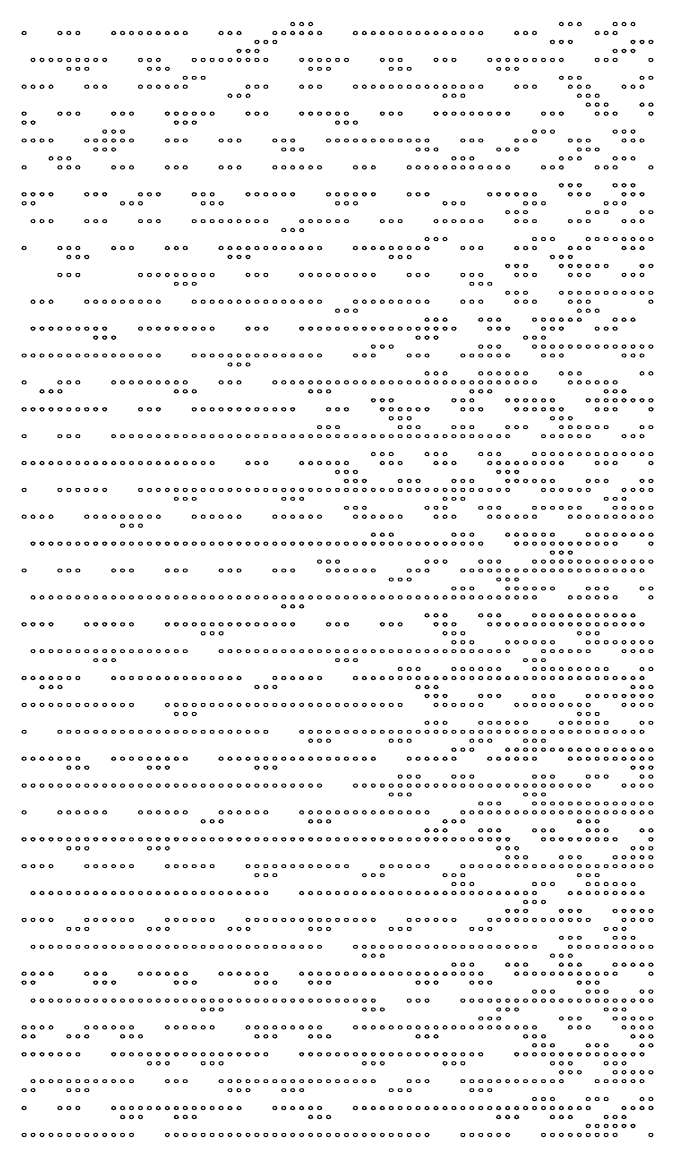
# Model space of a CAD drawing. Header units: millimetres. Extents: x 0 to 280, y 1 to 500.
# Drawn here: x 209.8 to 280.2, y 0.8 to 125.2 of the extents above; entities that cross this region are included whole.
import ezdxf

# ---------------------------------------------------------------- set-up
doc = ezdxf.new("R2010")
doc.units = ezdxf.units.MM
doc.layers.get('0').update_dxf_attribs({"linetype": 'CONTINUOUS'})

msp = doc.modelspace()

# ---------------------------------------------------------------- linework, layer by layer
for centre in [(240, 125), (241, 125), (242, 125), (270, 125), (271, 125), (272, 125), (276, 125), (277, 125), (278, 125), (210, 124), (214, 124), (215, 124), (216, 124), (220, 124), (221, 124), (222, 124), (223, 124), (224, 124), (225, 124), (226, 124), (227, 124), (228, 124), (232, 124), (233, 124), (234, 124), (236, 123), (237, 123), (238, 124), (238, 123), (239, 124), (240, 124), (241, 124), (242, 124), (243, 124), (247, 124), (248, 124), (249, 124), (250, 124), (251, 124), (252, 124), (253, 124), (254, 124), (255, 124), (256, 124), (257, 124), (258, 124), (259, 124), (260, 124), (261, 124), (265, 124), (266, 124), (267, 124), (269, 123), (270, 123), (271, 123), (274, 124), (275, 124), (276, 124), (278, 123), (279, 123), (280, 123), (234, 122), (235, 122), (236, 122), (276, 122), (277, 122), (278, 122), (211, 121), (212, 121), (213, 121), (214, 121), (215, 121), (216, 121), (217, 121), (218, 121), (219, 121), (223, 121), (224, 121), (225, 121), (229, 121), (230, 121), (231, 121), (232, 121), (233, 121), (234, 121), (235, 121), (236, 121), (237, 121), (241, 121), (242, 121), (243, 121), (244, 121), (245, 121), (246, 121), (250, 121), (251, 121), (252, 121), (256, 121), (257, 121), (258, 121), (262, 121), (263, 121), (264, 121), (265, 121), (266, 121), (267, 121), (268, 121), (269, 121), (270, 121), (274, 121), (275, 121), (276, 121), (280, 121), (215, 120), (216, 120), (217, 120), (224, 120), (225, 120), (226, 120), (242, 120), (243, 120), (244, 120), (251, 120), (252, 120), (253, 120), (263, 120), (264, 120), (265, 120), (210, 118), (211, 118), (212, 118), (213, 118), (217, 118), (218, 118), (219, 118), (223, 118), (224, 118), (225, 118), (226, 118), (227, 118), (228, 119), (228, 118), (229, 119), (230, 119), (235, 118), (236, 118), (237, 118), (241, 118), (242, 118), (243, 118), (247, 118), (248, 118), (249, 118), (250, 118), (251, 118), (252, 118), (253, 118), (254, 118), (255, 118), (256, 118), (257, 118), (258, 118), (259, 118), (260, 118), (261, 118), (265, 118), (266, 118), (267, 118), (270, 119), (271, 119), (271, 118), (272, 119), (272, 118), (273, 118), (277, 118), (278, 118), (279, 119), (279, 118), (280, 119), (233, 117), (234, 117), (235, 117), (257, 117), (258, 117), (259, 117), (272, 117), (273, 117), (274, 117), (273, 116), (274, 116), (275, 116), (279, 116), (280, 116), (210, 115), (214, 115), (215, 115), (216, 115), (220, 115), (221, 115), (222, 115), (226, 115), (227, 115), (228, 115), (229, 115), (230, 115), (231, 115), (235, 115), (236, 115), (237, 115), (241, 115), (242, 115), (243, 115), (244, 115), (245, 115), (246, 115), (250, 115), (251, 115), (252, 115), (256, 115), (257, 115), (258, 115), (259, 115), (260, 115), (261, 115), (262, 115), (263, 115), (264, 115), (268, 115), (269, 115), (270, 115), (274, 115), (275, 115), (276, 115), (280, 115), (210, 114), (211, 114), (227, 114), (228, 114), (229, 114), (245, 114), (246, 114), (247, 114), (210, 112), (211, 112), (212, 112), (213, 112), (217, 112), (218, 112), (219, 113), (219, 112), (220, 113), (220, 112), (221, 113), (221, 112), (222, 112), (226, 112), (227, 112), (228, 112), (232, 112), (233, 112), (234, 112), (238, 112), (239, 112), (240, 112), (244, 112), (245, 112), (246, 112), (247, 112), (248, 112), (249, 112), (250, 112), (251, 112), (252, 112), (253, 112), (254, 112), (255, 112), (259, 112), (260, 112), (261, 112), (265, 112), (266, 112), (267, 113), (267, 112), (268, 113), (269, 113), (271, 112), (272, 112), (273, 112), (276, 113), (277, 113), (277, 112), (278, 113), (278, 112), (279, 112), (218, 111), (219, 111), (220, 111), (239, 111), (240, 111), (241, 111), (254, 111), (255, 111), (256, 111), (263, 111), (264, 111), (265, 111), (272, 111), (273, 111), (274, 111), (213, 110), (214, 110), (215, 110), (258, 110), (259, 110), (260, 110), (270, 110), (271, 110), (272, 110), (276, 110), (277, 110), (278, 110), (210, 109), (214, 109), (215, 109), (216, 109), (220, 109), (221, 109), (222, 109), (226, 109), (227, 109), (228, 109), (232, 109), (233, 109), (234, 109), (238, 109), (239, 109), (240, 109), (241, 109), (242, 109), (243, 109), (247, 109), (248, 109), (249, 109), (253, 109), (254, 109), (255, 109), (256, 109), (257, 109), (258, 109), (259, 109), (260, 109), (261, 109), (262, 109), (263, 109), (264, 109), (268, 109), (269, 109), (270, 109), (274, 109), (275, 109), (276, 109), (280, 109), (270, 107), (271, 107), (272, 107), (276, 107), (277, 107), (278, 107), (210, 106), (211, 106), (212, 106), (213, 106), (217, 106), (218, 106), (219, 106), (223, 106), (224, 106), (225, 106), (229, 106), (230, 106), (231, 106), (235, 106), (236, 106), (237, 106), (238, 106), (239, 106), (240, 106), (244, 106), (245, 106), (246, 106), (247, 106), (248, 106), (249, 106), (253, 106), (254, 106), (255, 106), (262, 106), (263, 106), (264, 106), (265, 106), (266, 106), (267, 106), (271, 106), (272, 106), (273, 106), (277, 106), (278, 106), (279, 106), (210, 105), (211, 105), (221, 105), (222, 105), (223, 105), (230, 105), (231, 105), (232, 105), (245, 105), (246, 105), (247, 105), (257, 105), (258, 105), (259, 105), (266, 105), (267, 105), (268, 105), (275, 105), (276, 105), (277, 105), (264, 104), (265, 104), (266, 104), (273, 104), (274, 104), (275, 104), (279, 104), (280, 104), (211, 103), (212, 103), (213, 103), (217, 103), (218, 103), (219, 103), (223, 103), (224, 103), (225, 103), (229, 103), (230, 103), (231, 103), (232, 103), (233, 103), (234, 103), (235, 103), (236, 103), (237, 103), (239, 102), (240, 102), (241, 103), (241, 102), (242, 103), (243, 103), (244, 103), (245, 103), (246, 103), (250, 103), (251, 103), (252, 103), (256, 103), (257, 103), (258, 103), (259, 103), (260, 103), (261, 103), (265, 103), (266, 103), (267, 103), (271, 103), (272, 103), (273, 103), (277, 103), (278, 103), (279, 103), (255, 101), (256, 101), (257, 101), (267, 101), (268, 101), (269, 101), (273, 101), (274, 101), (275, 101), (276, 101), (277, 101), (278, 101), (279, 101), (280, 101), (210, 100), (214, 100), (215, 100), (216, 100), (220, 100), (221, 100), (222, 100), (226, 100), (227, 100), (228, 100), (232, 100), (233, 100), (234, 100), (235, 100), (236, 100), (237, 100), (238, 100), (239, 100), (240, 100), (241, 100), (242, 100), (243, 100), (247, 100), (248, 100), (249, 100), (250, 100), (251, 100), (252, 100), (253, 100), (254, 100), (255, 100), (259, 100), (260, 100), (261, 100), (265, 100), (266, 100), (267, 100), (271, 100), (272, 100), (273, 100), (277, 100), (278, 100), (279, 100), (215, 99), (216, 99), (217, 99), (233, 99), (234, 99), (235, 99), (251, 99), (252, 99), (253, 99), (269, 99), (270, 99), (271, 99), (214, 97), (215, 97), (216, 97), (223, 97), (224, 97), (225, 97), (226, 97), (227, 97), (228, 97), (229, 97), (230, 97), (231, 97), (235, 97), (236, 97), (237, 97), (241, 97), (242, 97), (243, 97), (244, 97), (245, 97), (246, 97), (247, 97), (248, 97), (249, 97), (253, 97), (254, 97), (255, 97), (259, 97), (260, 97), (261, 97), (264, 98), (265, 98), (265, 97), (266, 98), (266, 97), (267, 97), (270, 98), (271, 98), (271, 97), (272, 98), (272, 97), (273, 98), (273, 97), (274, 98), (275, 98), (277, 97), (278, 97), (279, 98), (279, 97), (280, 98), (227, 96), (228, 96), (229, 96), (260, 96), (261, 96), (262, 96), (264, 95), (265, 95), (266, 95), (270, 95), (271, 95), (272, 95), (273, 95), (274, 95), (275, 95), (276, 95), (277, 95), (278, 95), (279, 95), (280, 95), (211, 94), (212, 94), (213, 94), (217, 94), (218, 94), (219, 94), (220, 94), (221, 94), (222, 94), (223, 94), (224, 94), (225, 94), (229, 94), (230, 94), (231, 94), (232, 94), (233, 94), (234, 94), (235, 94), (236, 94), (237, 94), (238, 94), (239, 94), (240, 94), (241, 94), (242, 94), (243, 94), (247, 94), (248, 94), (249, 94), (250, 94), (251, 94), (252, 94), (253, 94), (254, 94), (255, 94), (259, 94), (260, 94), (261, 94), (265, 94), (266, 94), (267, 94), (271, 94), (272, 94), (273, 94), (280, 94), (245, 93), (246, 93), (247, 93), (255, 92), (256, 92), (257, 92), (261, 92), (262, 92), (263, 92), (267, 92), (268, 92), (269, 92), (270, 92), (271, 92), (272, 93), (272, 92), (273, 93), (274, 93), (276, 92), (277, 92), (278, 92), (211, 91), (212, 91), (213, 91), (214, 91), (215, 91), (216, 91), (217, 91), (218, 91), (219, 91), (223, 91), (224, 91), (225, 91), (226, 91), (227, 91), (228, 91), (229, 91), (230, 91), (231, 91), (235, 91), (236, 91), (237, 91), (241, 91), (242, 91), (243, 91), (244, 91), (245, 91), (246, 91), (247, 91), (248, 91), (249, 91), (250, 91), (251, 91), (252, 91), (253, 91), (254, 91), (255, 91), (256, 91), (257, 91), (258, 91), (262, 91), (263, 91), (264, 91), (268, 91), (269, 91), (270, 91), (274, 91), (275, 91), (276, 91), (218, 90), (219, 90), (220, 90), (254, 90), (255, 90), (256, 90), (266, 90), (267, 90), (268, 90), (249, 89), (250, 89), (251, 89), (261, 89), (262, 89), (263, 89), (267, 89), (268, 89), (269, 89), (270, 89), (271, 89), (272, 89), (273, 89), (274, 89), (275, 89), (276, 89), (277, 89), (278, 89), (279, 89), (280, 89), (210, 88), (211, 88), (212, 88), (213, 88), (214, 88), (215, 88), (216, 88), (217, 88), (218, 88), (219, 88), (220, 88), (221, 88), (222, 88), (223, 88), (224, 88), (225, 88), (229, 88), (230, 88), (231, 88), (232, 88), (233, 88), (233, 87), (234, 88), (234, 87), (235, 88), (235, 87), (236, 88), (237, 88), (238, 88), (239, 88), (240, 88), (241, 88), (242, 88), (243, 88), (247, 88), (248, 88), (249, 88), (253, 88), (254, 88), (255, 88), (259, 88), (260, 88), (261, 88), (262, 88), (263, 88), (264, 88), (268, 88), (269, 88), (270, 88), (277, 88), (278, 88), (279, 88), (255, 86), (256, 86), (257, 86), (261, 86), (262, 86), (263, 86), (264, 86), (265, 86), (266, 86), (270, 86), (271, 86), (272, 86), (279, 86), (280, 86), (210, 85), (214, 85), (215, 85), (216, 85), (220, 85), (221, 85), (222, 85), (223, 85), (224, 85), (225, 85), (226, 85), (227, 85), (228, 85), (232, 85), (233, 85), (234, 85), (238, 85), (239, 85), (240, 85), (241, 85), (242, 85), (243, 85), (244, 85), (245, 85), (246, 85), (247, 85), (248, 85), (249, 85), (250, 85), (251, 85), (252, 85), (253, 85), (254, 85), (255, 85), (256, 85), (257, 85), (258, 85), (259, 85), (260, 85), (261, 85), (262, 85), (263, 85), (264, 85), (265, 85), (266, 85), (267, 85), (271, 85), (272, 85), (273, 85), (274, 85), (275, 85), (276, 85), (212, 84), (213, 84), (214, 84), (227, 84), (228, 84), (229, 84), (242, 84), (243, 84), (244, 84), (260, 84), (261, 84), (262, 84), (275, 84), (276, 84), (277, 84), (210, 82), (211, 82), (212, 82), (213, 82), (214, 82), (215, 82), (216, 82), (217, 82), (218, 82), (219, 82), (223, 82), (224, 82), (225, 82), (229, 82), (230, 82), (231, 82), (232, 82), (233, 82), (234, 82), (235, 82), (236, 82), (237, 82), (238, 82), (239, 82), (240, 82), (244, 82), (245, 82), (246, 82), (249, 83), (250, 83), (250, 82), (251, 83), (251, 82), (252, 82), (253, 82), (254, 82), (255, 82), (258, 83), (259, 83), (259, 82), (260, 83), (260, 82), (261, 82), (264, 83), (265, 83), (265, 82), (266, 83), (266, 82), (267, 83), (267, 82), (268, 83), (268, 82), (269, 83), (269, 82), (270, 82), (273, 83), (274, 83), (274, 82), (275, 83), (275, 82), (276, 83), (276, 82), (277, 83), (278, 83), (279, 83), (280, 83), (280, 82), (251, 81), (252, 81), (253, 81), (269, 81), (270, 81), (271, 81), (243, 80), (244, 80), (245, 80), (252, 80), (253, 80), (254, 80), (258, 80), (259, 80), (260, 80), (264, 80), (265, 80), (266, 80), (270, 80), (271, 80), (272, 80), (273, 80), (274, 80), (275, 80), (279, 80), (280, 80), (210, 79), (214, 79), (215, 79), (216, 79), (220, 79), (221, 79), (222, 79), (223, 79), (224, 79), (225, 79), (226, 79), (227, 79), (228, 79), (229, 79), (230, 79), (231, 79), (232, 79), (233, 79), (234, 79), (235, 79), (236, 79), (237, 79), (238, 79), (239, 79), (240, 79), (241, 79), (242, 79), (243, 79), (244, 79), (245, 79), (246, 79), (247, 79), (248, 79), (249, 79), (250, 79), (251, 79), (252, 79), (253, 79), (254, 79), (255, 79), (256, 79), (257, 79), (258, 79), (259, 79), (260, 79), (261, 79), (262, 79), (263, 79), (264, 79), (268, 79), (269, 79), (270, 79), (271, 79), (272, 79), (273, 79), (277, 79), (278, 79), (279, 79), (249, 77), (250, 77), (251, 77), (255, 77), (256, 77), (257, 77), (261, 77), (262, 77), (263, 77), (267, 77), (268, 77), (269, 77), (270, 77), (271, 77), (272, 77), (273, 77), (274, 77), (275, 77), (276, 77), (277, 77), (278, 77), (279, 77), (280, 77), (210, 76), (211, 76), (212, 76), (213, 76), (214, 76), (215, 76), (216, 76), (217, 76), (218, 76), (219, 76), (220, 76), (221, 76), (222, 76), (223, 76), (224, 76), (225, 76), (226, 76), (227, 76), (228, 76), (229, 76), (230, 76), (231, 76), (235, 76), (236, 76), (237, 76), (241, 76), (242, 76), (243, 76), (244, 76), (245, 76), (246, 76), (250, 76), (251, 76), (252, 76), (256, 76), (257, 76), (258, 76), (262, 76), (263, 76), (264, 76), (265, 76), (266, 76), (267, 76), (268, 76), (269, 76), (270, 76), (274, 76), (275, 76), (276, 76), (280, 76), (245, 75), (246, 75), (247, 75), (263, 75), (264, 75), (265, 75), (246, 74), (247, 74), (248, 74), (252, 74), (253, 74), (254, 74), (258, 74), (259, 74), (260, 74), (264, 74), (265, 74), (266, 74), (267, 74), (268, 74), (269, 74), (273, 74), (274, 74), (275, 74), (279, 74), (280, 74), (210, 73), (214, 73), (215, 73), (216, 73), (217, 73), (218, 73), (219, 73), (223, 73), (224, 73), (225, 73), (226, 73), (227, 73), (227, 72), (228, 73), (228, 72), (229, 73), (229, 72), (230, 73), (231, 73), (232, 73), (233, 73), (234, 73), (235, 73), (236, 73), (237, 73), (238, 73), (239, 73), (239, 72), (240, 73), (240, 72), (241, 73), (241, 72), (242, 73), (243, 73), (244, 73), (245, 73), (246, 73), (247, 73), (248, 73), (249, 73), (250, 73), (251, 73), (252, 73), (253, 73), (254, 73), (255, 73), (256, 73), (257, 73), (257, 72), (258, 73), (258, 72), (259, 73), (259, 72), (260, 73), (261, 73), (262, 73), (263, 73), (264, 73), (268, 73), (269, 73), (270, 73), (271, 73), (272, 73), (273, 73), (275, 72), (276, 72), (277, 73), (277, 72), (278, 73), (279, 73), (280, 73), (246, 71), (247, 71), (248, 71), (255, 71), (256, 71), (257, 71), (261, 71), (262, 71), (263, 71), (267, 71), (268, 71), (269, 71), (270, 71), (271, 71), (272, 71), (276, 71), (277, 71), (278, 71), (279, 71), (280, 71), (210, 70), (211, 70), (212, 70), (213, 70), (217, 70), (218, 70), (219, 70), (220, 70), (221, 70), (222, 70), (223, 70), (224, 70), (225, 70), (229, 70), (230, 70), (231, 70), (232, 70), (233, 70), (234, 70), (238, 70), (239, 70), (240, 70), (241, 70), (242, 70), (243, 70), (247, 70), (248, 70), (249, 70), (250, 70), (251, 70), (252, 70), (256, 70), (257, 70), (258, 70), (262, 70), (263, 70), (264, 70), (265, 70), (266, 70), (267, 70), (271, 70), (272, 70), (273, 70), (274, 70), (275, 70), (276, 70), (277, 70), (278, 70), (279, 70), (280, 70), (221, 69), (222, 69), (223, 69), (211, 67), (212, 67), (213, 67), (214, 67), (215, 67), (216, 67), (217, 67), (218, 67), (219, 67), (220, 67), (221, 67), (222, 67), (223, 67), (224, 67), (225, 67), (226, 67), (227, 67), (228, 67), (229, 67), (230, 67), (231, 67), (232, 67), (233, 67), (234, 67), (235, 67), (236, 67), (237, 67), (238, 67), (239, 67), (240, 67), (241, 67), (242, 67), (243, 67), (244, 67), (245, 67), (246, 67), (247, 67), (248, 67), (249, 68), (249, 67), (250, 68), (250, 67), (251, 68), (251, 67), (252, 67), (253, 67), (254, 67), (255, 67), (256, 67), (257, 67), (258, 68), (258, 67), (259, 68), (259, 67), (260, 68), (260, 67), (261, 67), (264, 68), (265, 68), (265, 67), (266, 68), (266, 67), (267, 68), (267, 67), (268, 68), (268, 67), (269, 68), (269, 67), (270, 67), (271, 67), (272, 67), (273, 68), (273, 67), (274, 68), (274, 67), (275, 68), (275, 67), (276, 68), (276, 67), (277, 68), (278, 68), (279, 68), (280, 68), (280, 67), (269, 66), (270, 66), (271, 66), (243, 65), (244, 65), (245, 65), (255, 65), (256, 65), (257, 65), (261, 65), (262, 65), (263, 65), (267, 65), (268, 65), (269, 65), (270, 65), (271, 65), (272, 65), (273, 65), (274, 65), (275, 65), (276, 65), (277, 65), (278, 65), (279, 65), (280, 65), (210, 64), (214, 64), (215, 64), (216, 64), (220, 64), (221, 64), (222, 64), (226, 64), (227, 64), (228, 64), (232, 64), (233, 64), (234, 64), (238, 64), (239, 64), (240, 64), (244, 64), (245, 64), (246, 64), (247, 64), (248, 64), (249, 64), (253, 64), (254, 64), (255, 64), (259, 64), (260, 64), (261, 64), (262, 64), (263, 64), (264, 64), (265, 64), (266, 64), (267, 64), (268, 64), (269, 64), (270, 64), (271, 64), (272, 64), (273, 64), (274, 64), (275, 64), (276, 64), (277, 64), (278, 64), (279, 64), (251, 63), (252, 63), (253, 63), (258, 62), (259, 62), (260, 62), (263, 63), (264, 63), (264, 62), (265, 63), (265, 62), (266, 62), (267, 62), (268, 62), (269, 62), (273, 62), (274, 62), (275, 62), (279, 62), (280, 62), (211, 61), (212, 61), (213, 61), (214, 61), (215, 61), (216, 61), (217, 61), (218, 61), (219, 61), (220, 61), (221, 61), (222, 61), (223, 61), (224, 61), (225, 61), (226, 61), (227, 61), (228, 61), (229, 61), (230, 61), (231, 61), (232, 61), (233, 61), (234, 61), (235, 61), (236, 61), (237, 61), (238, 61), (239, 61), (240, 61), (241, 61), (242, 61), (243, 61), (244, 61), (245, 61), (246, 61), (247, 61), (248, 61), (249, 61), (250, 61), (251, 61), (252, 61), (253, 61), (254, 61), (255, 61), (256, 61), (257, 61), (258, 61), (259, 61), (260, 61), (261, 61), (262, 61), (263, 61), (264, 61), (265, 61), (266, 61), (267, 61), (271, 61), (272, 61), (273, 61), (274, 61), (275, 61), (276, 61), (280, 61), (239, 60), (240, 60), (241, 60), (255, 59), (256, 59), (257, 59), (261, 59), (262, 59), (263, 59), (267, 59), (268, 59), (269, 59), (270, 59), (271, 59), (272, 59), (273, 59), (274, 59), (275, 59), (276, 59), (277, 59), (278, 59), (210, 58), (211, 58), (212, 58), (213, 58), (217, 58), (218, 58), (219, 58), (220, 58), (221, 58), (222, 58), (226, 58), (227, 58), (228, 58), (229, 58), (230, 58), (231, 58), (232, 58), (233, 58), (234, 58), (235, 58), (236, 58), (237, 58), (238, 58), (239, 58), (240, 58), (244, 58), (245, 58), (246, 58), (250, 58), (251, 58), (252, 58), (256, 58), (257, 58), (258, 58), (262, 58), (263, 58), (264, 58), (265, 58), (266, 58), (267, 58), (268, 58), (269, 58), (270, 58), (271, 58), (272, 58), (273, 58), (274, 58), (275, 58), (276, 58), (277, 58), (278, 58), (279, 58), (230, 57), (231, 57), (232, 57), (257, 57), (258, 57), (258, 56), (259, 57), (259, 56), (260, 56), (264, 56), (265, 56), (266, 56), (267, 56), (268, 56), (269, 56), (272, 57), (273, 57), (273, 56), (274, 57), (274, 56), (275, 56), (276, 56), (277, 56), (278, 56), (279, 56), (280, 56), (211, 55), (212, 55), (213, 55), (214, 55), (215, 55), (216, 55), (217, 55), (218, 55), (219, 55), (220, 55), (221, 55), (222, 55), (223, 55), (224, 55), (225, 55), (226, 55), (227, 55), (228, 55), (232, 55), (233, 55), (234, 55), (235, 55), (236, 55), (237, 55), (238, 55), (239, 55), (240, 55), (241, 55), (242, 55), (243, 55), (244, 55), (245, 55), (246, 55), (247, 55), (248, 55), (249, 55), (250, 55), (251, 55), (252, 55), (253, 55), (254, 55), (255, 55), (256, 55), (257, 55), (258, 55), (259, 55), (260, 55), (261, 55), (262, 55), (263, 55), (264, 55), (268, 55), (269, 55), (270, 55), (271, 55), (272, 55), (273, 55), (277, 55), (278, 55), (279, 55), (280, 55), (218, 54), (219, 54), (220, 54), (245, 54), (246, 54), (247, 54), (266, 54), (267, 54), (268, 54), (252, 53), (253, 53), (254, 53), (258, 53), (259, 53), (260, 53), (261, 53), (262, 53), (263, 53), (267, 53), (268, 53), (269, 53), (270, 53), (271, 53), (272, 53), (273, 53), (274, 53), (275, 53), (279, 53), (280, 53), (210, 52), (211, 52), (212, 52), (212, 51), (213, 52), (213, 51), (214, 52), (214, 51), (215, 52), (216, 52), (220, 52), (221, 52), (222, 52), (223, 52), (224, 52), (225, 52), (226, 52), (227, 52), (228, 52), (229, 52), (230, 52), (231, 52), (232, 52), (233, 52), (234, 52), (236, 51), (237, 51), (238, 52), (238, 51), (239, 52), (240, 52), (241, 52), (242, 52), (243, 52), (247, 52), (248, 52), (249, 52), (250, 52), (251, 52), (252, 52), (253, 52), (254, 52), (254, 51), (255, 52), (255, 51), (256, 52), (256, 51), (257, 52), (258, 52), (259, 52), (260, 52), (261, 52), (262, 52), (263, 52), (264, 52), (265, 52), (266, 52), (267, 52), (268, 52), (269, 52), (270, 52), (271, 52), (272, 52), (273, 52), (274, 52), (275, 52), (276, 52), (277, 52), (278, 52), (278, 51), (279, 52), (279, 51), (280, 51), (255, 50), (256, 50), (257, 50), (261, 50), (262, 50), (263, 50), (267, 50), (268, 50), (269, 50), (273, 50), (274, 50), (275, 50), (276, 50), (277, 50), (278, 50), (279, 50), (280, 50), (210, 49), (211, 49), (212, 49), (213, 49), (214, 49), (215, 49), (216, 49), (217, 49), (218, 49), (219, 49), (220, 49), (221, 49), (222, 49), (226, 49), (227, 49), (228, 49), (229, 49), (230, 49), (231, 49), (232, 49), (233, 49), (234, 49), (235, 49), (236, 49), (237, 49), (238, 49), (239, 49), (240, 49), (241, 49), (242, 49), (243, 49), (244, 49), (245, 49), (246, 49), (247, 49), (248, 49), (249, 49), (250, 49), (251, 49), (252, 49), (256, 49), (257, 49), (258, 49), (259, 49), (260, 49), (261, 49), (265, 49), (266, 49), (267, 49), (268, 49), (269, 49), (270, 49), (271, 49), (272, 49), (273, 49), (277, 49), (278, 49), (279, 49), (280, 49), (227, 48), (228, 48), (229, 48), (272, 48), (273, 48), (274, 48), (210, 46), (214, 46), (215, 46), (216, 46), (217, 46), (218, 46), (219, 46), (220, 46), (221, 46), (222, 46), (223, 46), (224, 46), (225, 46), (226, 46), (227, 46), (228, 46), (229, 46), (230, 46), (231, 46), (232, 46), (233, 46), (234, 46), (235, 46), (236, 46), (237, 46), (241, 46), (242, 46), (243, 46), (244, 46), (245, 46), (246, 46), (247, 46), (248, 46), (249, 46), (250, 46), (251, 46), (252, 46), (253, 46), (254, 46), (255, 47), (255, 46), (256, 47), (256, 46), (257, 47), (257, 46), (258, 46), (259, 46), (260, 46), (261, 47), (261, 46), (262, 47), (262, 46), (263, 47), (263, 46), (264, 47), (264, 46), (265, 47), (265, 46), (266, 47), (266, 46), (267, 46), (268, 46), (269, 46), (270, 47), (270, 46), (271, 47), (271, 46), (272, 47), (272, 46), (273, 47), (273, 46), (274, 47), (274, 46), (275, 47), (275, 46), (276, 46), (277, 46), (278, 46), (279, 47), (279, 46), (280, 47), (242, 45), (243, 45), (244, 45), (251, 45), (252, 45), (253, 45), (260, 45), (261, 45), (262, 45), (266, 45), (267, 45), (268, 45), (258, 44), (259, 44), (260, 44), (264, 44), (265, 44), (266, 44), (267, 44), (268, 44), (269, 44), (270, 44), (271, 44), (272, 44), (273, 44), (274, 44), (275, 44), (276, 44), (277, 44), (278, 44), (279, 44), (280, 44), (210, 43), (211, 43), (212, 43), (213, 43), (214, 43), (215, 43), (216, 43), (220, 43), (221, 43), (222, 43), (223, 43), (224, 43), (225, 43), (226, 43), (227, 43), (228, 43), (232, 43), (233, 43), (234, 43), (235, 43), (236, 43), (237, 43), (238, 43), (239, 43), (240, 43), (241, 43), (242, 43), (243, 43), (244, 43), (245, 43), (246, 43), (247, 43), (248, 43), (249, 43), (253, 43), (254, 43), (255, 43), (256, 43), (257, 43), (258, 43), (262, 43), (263, 43), (264, 43), (265, 43), (266, 43), (267, 43), (271, 43), (272, 43), (273, 43), (274, 43), (275, 43), (276, 43), (277, 43), (278, 43), (279, 43), (280, 43), (215, 42), (216, 42), (217, 42), (224, 42), (225, 42), (226, 42), (236, 42), (237, 42), (238, 42), (252, 41), (253, 41), (254, 41), (258, 41), (259, 41), (260, 41), (267, 41), (268, 41), (269, 41), (273, 41), (274, 41), (275, 41), (278, 42), (279, 42), (279, 41), (280, 42), (280, 41), (210, 40), (211, 40), (212, 40), (213, 40), (214, 40), (215, 40), (216, 40), (217, 40), (218, 40), (219, 40), (220, 40), (221, 40), (222, 40), (223, 40), (224, 40), (225, 40), (226, 40), (227, 40), (228, 40), (229, 40), (230, 40), (231, 40), (232, 40), (233, 40), (234, 40), (235, 40), (236, 40), (237, 40), (238, 40), (239, 40), (240, 40), (241, 40), (242, 40), (243, 40), (247, 40), (248, 40), (249, 40), (250, 40), (251, 40), (252, 40), (253, 40), (254, 40), (255, 40), (256, 40), (257, 40), (258, 40), (259, 40), (260, 40), (261, 40), (262, 40), (263, 40), (264, 40), (265, 40), (266, 40), (267, 40), (268, 40), (269, 40), (270, 40), (271, 40), (272, 40), (273, 40), (277, 40), (278, 40), (279, 40), (280, 40), (251, 39), (252, 39), (253, 39), (266, 39), (267, 39), (268, 39), (261, 38), (262, 38), (263, 38), (267, 38), (268, 38), (269, 38), (270, 38), (271, 38), (272, 38), (273, 38), (274, 38), (275, 38), (276, 38), (277, 38), (278, 38), (279, 38), (280, 38), (210, 37), (214, 37), (215, 37), (216, 37), (217, 37), (218, 37), (219, 37), (223, 37), (224, 37), (225, 37), (226, 37), (227, 37), (228, 37), (230, 36), (231, 36), (232, 37), (232, 36), (233, 37), (234, 37), (235, 37), (236, 37), (237, 37), (241, 37), (242, 37), (242, 36), (243, 37), (243, 36), (244, 37), (244, 36), (245, 37), (246, 37), (247, 37), (248, 37), (249, 37), (250, 37), (251, 37), (252, 37), (253, 37), (254, 37), (255, 37), (257, 36), (258, 36), (259, 37), (259, 36), (260, 37), (261, 37), (262, 37), (263, 37), (264, 37), (265, 37), (266, 37), (267, 37), (268, 37), (269, 37), (270, 37), (271, 37), (272, 37), (272, 36), (273, 37), (273, 36), (274, 37), (274, 36), (275, 37), (276, 37), (277, 37), (278, 37), (279, 37), (280, 37), (255, 35), (256, 35), (257, 35), (261, 35), (262, 35), (263, 35), (267, 35), (268, 35), (269, 35), (273, 35), (274, 35), (275, 35), (279, 35), (280, 35), (210, 34), (211, 34), (212, 34), (213, 34), (214, 34), (215, 34), (216, 34), (217, 34), (218, 34), (219, 34), (220, 34), (221, 34), (222, 34), (223, 34), (224, 34), (225, 34), (226, 34), (227, 34), (228, 34), (229, 34), (230, 34), (231, 34), (232, 34), (233, 34), (234, 34), (235, 34), (236, 34), (237, 34), (238, 34), (239, 34), (240, 34), (241, 34), (242, 34), (243, 34), (244, 34), (245, 34), (246, 34), (247, 34), (248, 34), (249, 34), (250, 34), (251, 34), (252, 34), (253, 34), (254, 34), (255, 34), (256, 34), (257, 34), (258, 34), (259, 34), (260, 34), (261, 34), (262, 34), (263, 34), (264, 34), (268, 34), (269, 34), (270, 34), (271, 34), (272, 34), (273, 34), (274, 34), (275, 34), (276, 34), (280, 34), (215, 33), (216, 33), (217, 33), (224, 33), (225, 33), (226, 33), (263, 33), (264, 33), (265, 33), (278, 33), (279, 33), (280, 33), (210, 31), (211, 31), (212, 31), (213, 31), (217, 31), (218, 31), (219, 31), (220, 31), (221, 31), (222, 31), (226, 31), (227, 31), (228, 31), (229, 31), (230, 31), (231, 31), (235, 31), (236, 31), (237, 31), (238, 31), (239, 31), (240, 31), (241, 31), (242, 31), (243, 31), (244, 31), (245, 31), (246, 31), (250, 31), (251, 31), (252, 31), (253, 31), (254, 31), (255, 31), (259, 31), (260, 31), (261, 31), (262, 31), (263, 31), (264, 32), (264, 31), (265, 32), (265, 31), (266, 32), (266, 31), (267, 31), (268, 31), (269, 31), (270, 32), (270, 31), (271, 32), (271, 31), (272, 32), (272, 31), (273, 31), (274, 31), (275, 31), (276, 32), (276, 31), (277, 32), (277, 31), (278, 32), (278, 31), (279, 32), (279, 31), (280, 32), (280, 31), (236, 30), (237, 30), (238, 30), (248, 30), (249, 30), (250, 30), (257, 30), (258, 30), (259, 30), (272, 30), (273, 30), (274, 30), (258, 29), (259, 29), (260, 29), (267, 29), (268, 29), (269, 29), (273, 29), (274, 29), (275, 29), (276, 29), (277, 29), (278, 29), (211, 28), (212, 28), (213, 28), (214, 28), (215, 28), (216, 28), (217, 28), (218, 28), (219, 28), (220, 28), (221, 28), (222, 28), (223, 28), (224, 28), (225, 28), (226, 28), (227, 28), (228, 28), (229, 28), (230, 28), (231, 28), (232, 28), (233, 28), (234, 28), (235, 28), (236, 28), (237, 28), (241, 28), (242, 28), (243, 28), (244, 28), (245, 28), (246, 28), (247, 28), (248, 28), (249, 28), (250, 28), (251, 28), (252, 28), (253, 28), (254, 28), (255, 28), (256, 28), (257, 28), (258, 28), (259, 28), (260, 28), (261, 28), (262, 28), (263, 28), (264, 28), (265, 28), (266, 28), (267, 28), (271, 28), (272, 28), (273, 28), (274, 28), (275, 28), (276, 28), (277, 28), (278, 28), (279, 28), (264, 26), (265, 26), (266, 27), (266, 26), (267, 27), (268, 27), (270, 26), (271, 26), (272, 26), (276, 26), (277, 26), (278, 26), (279, 26), (280, 26), (210, 25), (211, 25), (212, 25), (213, 25), (217, 25), (218, 25), (219, 25), (220, 25), (221, 25), (222, 25), (226, 25), (227, 25), (228, 25), (229, 25), (230, 25), (231, 25), (235, 25), (236, 25), (237, 25), (238, 25), (239, 25), (240, 25), (241, 25), (242, 25), (243, 25), (244, 25), (245, 25), (246, 25), (247, 25), (248, 25), (249, 25), (253, 25), (254, 25), (255, 25), (256, 25), (257, 25), (258, 25), (262, 25), (263, 25), (264, 25), (265, 25), (266, 25), (267, 25), (268, 25), (269, 25), (270, 25), (271, 25), (272, 25), (273, 25), (277, 25), (278, 25), (279, 25), (280, 25), (215, 24), (216, 24), (217, 24), (224, 24), (225, 24), (226, 24), (233, 24), (234, 24), (235, 24), (242, 24), (243, 24), (244, 24), (251, 24), (252, 24), (253, 24), (260, 24), (261, 24), (262, 24), (275, 24), (276, 24), (277, 24), (270, 23), (271, 23), (272, 23), (276, 23), (277, 23), (278, 23), (211, 22), (212, 22), (213, 22), (214, 22), (215, 22), (216, 22), (217, 22), (218, 22), (219, 22), (220, 22), (221, 22), (222, 22), (223, 22), (224, 22), (225, 22), (226, 22), (227, 22), (228, 22), (229, 22), (230, 22), (231, 22), (232, 22), (233, 22), (234, 22), (235, 22), (236, 22), (237, 22), (238, 22), (239, 22), (240, 22), (241, 22), (242, 22), (243, 22), (247, 22), (248, 22), (248, 21), (249, 22), (249, 21), (250, 22), (250, 21), (251, 22), (252, 22), (253, 22), (254, 22), (255, 22), (256, 22), (257, 22), (258, 22), (259, 22), (260, 22), (261, 22), (262, 22), (263, 22), (264, 22), (265, 22), (266, 22), (267, 22), (269, 21), (270, 21), (271, 22), (271, 21), (272, 22), (273, 22), (274, 22), (275, 22), (276, 22), (277, 22), (278, 22), (279, 22), (280, 22), (258, 20), (259, 20), (260, 20), (264, 20), (265, 20), (266, 20), (270, 20), (271, 20), (272, 20), (276, 20), (277, 20), (278, 20), (279, 20), (280, 20), (210, 19), (211, 19), (212, 19), (213, 19), (217, 19), (218, 19), (219, 19), (223, 19), (224, 19), (225, 19), (226, 19), (227, 19), (228, 19), (232, 19), (233, 19), (234, 19), (235, 19), (236, 19), (237, 19), (241, 19), (242, 19), (243, 19), (244, 19), (245, 19), (246, 19), (247, 19), (248, 19), (249, 19), (250, 19), (251, 19), (252, 19), (253, 19), (254, 19), (255, 19), (256, 19), (257, 19), (258, 19), (259, 19), (260, 19), (261, 19), (265, 19), (266, 19), (267, 19), (268, 19), (269, 19), (270, 19), (271, 19), (272, 19), (273, 19), (274, 19), (275, 19), (276, 19), (280, 19), (210, 18), (211, 18), (218, 18), (219, 18), (220, 18), (227, 18), (228, 18), (229, 18), (236, 18), (237, 18), (238, 18), (242, 18), (243, 18), (244, 18), (254, 18), (255, 18), (256, 18), (260, 18), (261, 18), (262, 18), (272, 18), (273, 18), (274, 18), (211, 16), (212, 16), (213, 16), (214, 16), (215, 16), (216, 16), (217, 16), (218, 16), (219, 16), (220, 16), (221, 16), (222, 16), (223, 16), (224, 16), (225, 16), (226, 16), (227, 16), (228, 16), (229, 16), (230, 16), (231, 16), (232, 16), (233, 16), (234, 16), (235, 16), (236, 16), (237, 16), (238, 16), (239, 16), (240, 16), (241, 16), (242, 16), (243, 16), (244, 16), (245, 16), (246, 16), (247, 16), (248, 16), (249, 16), (253, 16), (254, 16), (255, 16), (259, 16), (260, 16), (261, 16), (262, 16), (263, 16), (264, 16), (265, 16), (266, 16), (267, 17), (267, 16), (268, 17), (268, 16), (269, 17), (269, 16), (270, 16), (271, 16), (272, 16), (273, 17), (273, 16), (274, 17), (274, 16), (275, 17), (275, 16), (276, 16), (277, 16), (278, 16), (279, 17), (279, 16), (280, 17), (280, 16), (230, 15), (231, 15), (232, 15), (248, 15), (249, 15), (250, 15), (263, 15), (264, 15), (265, 15), (275, 15), (276, 15), (277, 15), (261, 14), (262, 14), (263, 14), (270, 14), (271, 14), (272, 14), (276, 14), (277, 14), (278, 14), (279, 14), (280, 14), (210, 13), (211, 13), (212, 13), (213, 13), (217, 13), (218, 13), (219, 13), (220, 13), (221, 13), (222, 13), (226, 13), (227, 13), (228, 13), (229, 13), (230, 13), (231, 13), (235, 13), (236, 13), (237, 13), (238, 13), (239, 13), (240, 13), (241, 13), (242, 13), (243, 13), (247, 13), (248, 13), (249, 13), (250, 13), (251, 13), (252, 13), (253, 13), (254, 13), (255, 13), (256, 13), (257, 13), (258, 13), (259, 13), (260, 13), (261, 13), (262, 13), (263, 13), (264, 13), (265, 13), (266, 13), (267, 13), (271, 13), (272, 13), (273, 13), (277, 13), (278, 13), (279, 13), (280, 13), (210, 12), (211, 12), (215, 12), (216, 12), (217, 12), (221, 12), (222, 12), (223, 12), (236, 12), (237, 12), (238, 12), (242, 12), (243, 12), (244, 12), (254, 12), (255, 12), (256, 12), (266, 12), (267, 12), (267, 11), (268, 12), (268, 11), (269, 11), (273, 11), (274, 11), (275, 11), (278, 12), (279, 12), (279, 11), (280, 12), (280, 11), (210, 10), (211, 10), (212, 10), (213, 10), (214, 10), (215, 10), (216, 10), (220, 10), (221, 10), (222, 10), (223, 10), (224, 10), (225, 10), (226, 10), (227, 10), (228, 10), (229, 10), (230, 10), (231, 10), (232, 10), (233, 10), (234, 10), (235, 10), (236, 10), (237, 10), (241, 10), (242, 10), (243, 10), (244, 10), (245, 10), (246, 10), (247, 10), (248, 10), (249, 10), (250, 10), (251, 10), (252, 10), (253, 10), (254, 10), (255, 10), (256, 10), (257, 10), (258, 10), (259, 10), (260, 10), (261, 10), (265, 10), (266, 10), (267, 10), (268, 10), (269, 10), (270, 10), (271, 10), (272, 10), (273, 10), (274, 10), (275, 10), (276, 10), (277, 10), (278, 10), (279, 10), (224, 9), (225, 9), (226, 9), (230, 9), (231, 9), (232, 9), (248, 9), (249, 9), (250, 9), (257, 9), (258, 9), (259, 9), (269, 9), (270, 9), (271, 9), (275, 9), (276, 9), (277, 9), (270, 8), (271, 8), (272, 8), (276, 8), (277, 8), (278, 8), (279, 8), (280, 8), (211, 7), (212, 7), (213, 7), (214, 7), (215, 7), (216, 7), (217, 7), (218, 7), (219, 7), (220, 7), (221, 7), (222, 7), (226, 7), (227, 7), (228, 7), (232, 7), (233, 7), (234, 7), (235, 7), (236, 7), (237, 7), (238, 7), (239, 7), (240, 7), (241, 7), (242, 7), (243, 7), (244, 7), (245, 7), (246, 7), (247, 7), (248, 7), (249, 7), (253, 7), (254, 7), (255, 7), (259, 7), (260, 7), (261, 7), (262, 7), (263, 7), (264, 7), (265, 7), (266, 7), (267, 7), (268, 7), (269, 7), (270, 7), (274, 7), (275, 7), (276, 7), (277, 7), (278, 7), (279, 7), (210, 6), (211, 6), (215, 6), (216, 6), (217, 6), (233, 6), (234, 6), (235, 6), (239, 6), (240, 6), (241, 6), (251, 6), (252, 6), (253, 6), (260, 6), (261, 6), (262, 6), (267, 5), (268, 5), (269, 5), (273, 5), (274, 5), (275, 5), (279, 5), (280, 5), (210, 4), (214, 4), (215, 4), (216, 4), (220, 4), (221, 4), (222, 4), (223, 4), (224, 4), (225, 4), (226, 4), (227, 4), (228, 4), (229, 4), (230, 4), (231, 4), (232, 4), (233, 4), (234, 4), (238, 4), (239, 4), (240, 4), (241, 4), (242, 4), (243, 4), (247, 4), (248, 4), (249, 4), (250, 4), (251, 4), (252, 4), (253, 4), (254, 4), (255, 4), (256, 4), (257, 4), (258, 4), (259, 4), (260, 4), (261, 4), (262, 4), (263, 4), (264, 4), (265, 4), (266, 4), (267, 4), (268, 4), (269, 4), (270, 4), (271, 4), (272, 4), (273, 4), (277, 4), (278, 4), (279, 4), (280, 4), (221, 3), (222, 3), (223, 3), (227, 3), (228, 3), (229, 3), (242, 3), (243, 3), (244, 3), (263, 3), (264, 3), (265, 3), (269, 3), (270, 3), (271, 3), (275, 3), (276, 3), (277, 3), (273, 2), (274, 2), (275, 2), (276, 2), (277, 2), (278, 2), (210, 1), (211, 1), (212, 1), (213, 1), (214, 1), (215, 1), (216, 1), (217, 1), (218, 1), (219, 1), (220, 1), (221, 1), (222, 1), (226, 1), (227, 1), (228, 1), (229, 1), (230, 1), (231, 1), (232, 1), (233, 1), (234, 1), (235, 1), (236, 1), (237, 1), (238, 1), (239, 1), (240, 1), (241, 1), (242, 1), (243, 1), (244, 1), (245, 1), (246, 1), (247, 1), (248, 1), (249, 1), (250, 1), (251, 1), (252, 1), (253, 1), (254, 1), (255, 1), (259, 1), (260, 1), (261, 1), (262, 1), (263, 1), (264, 1), (268, 1), (269, 1), (270, 1), (271, 1), (272, 1), (273, 1), (274, 1), (275, 1), (276, 1), (280, 1)]:
    msp.add_circle(centre, 0.2)

doc.saveas('drawing.dxf')
